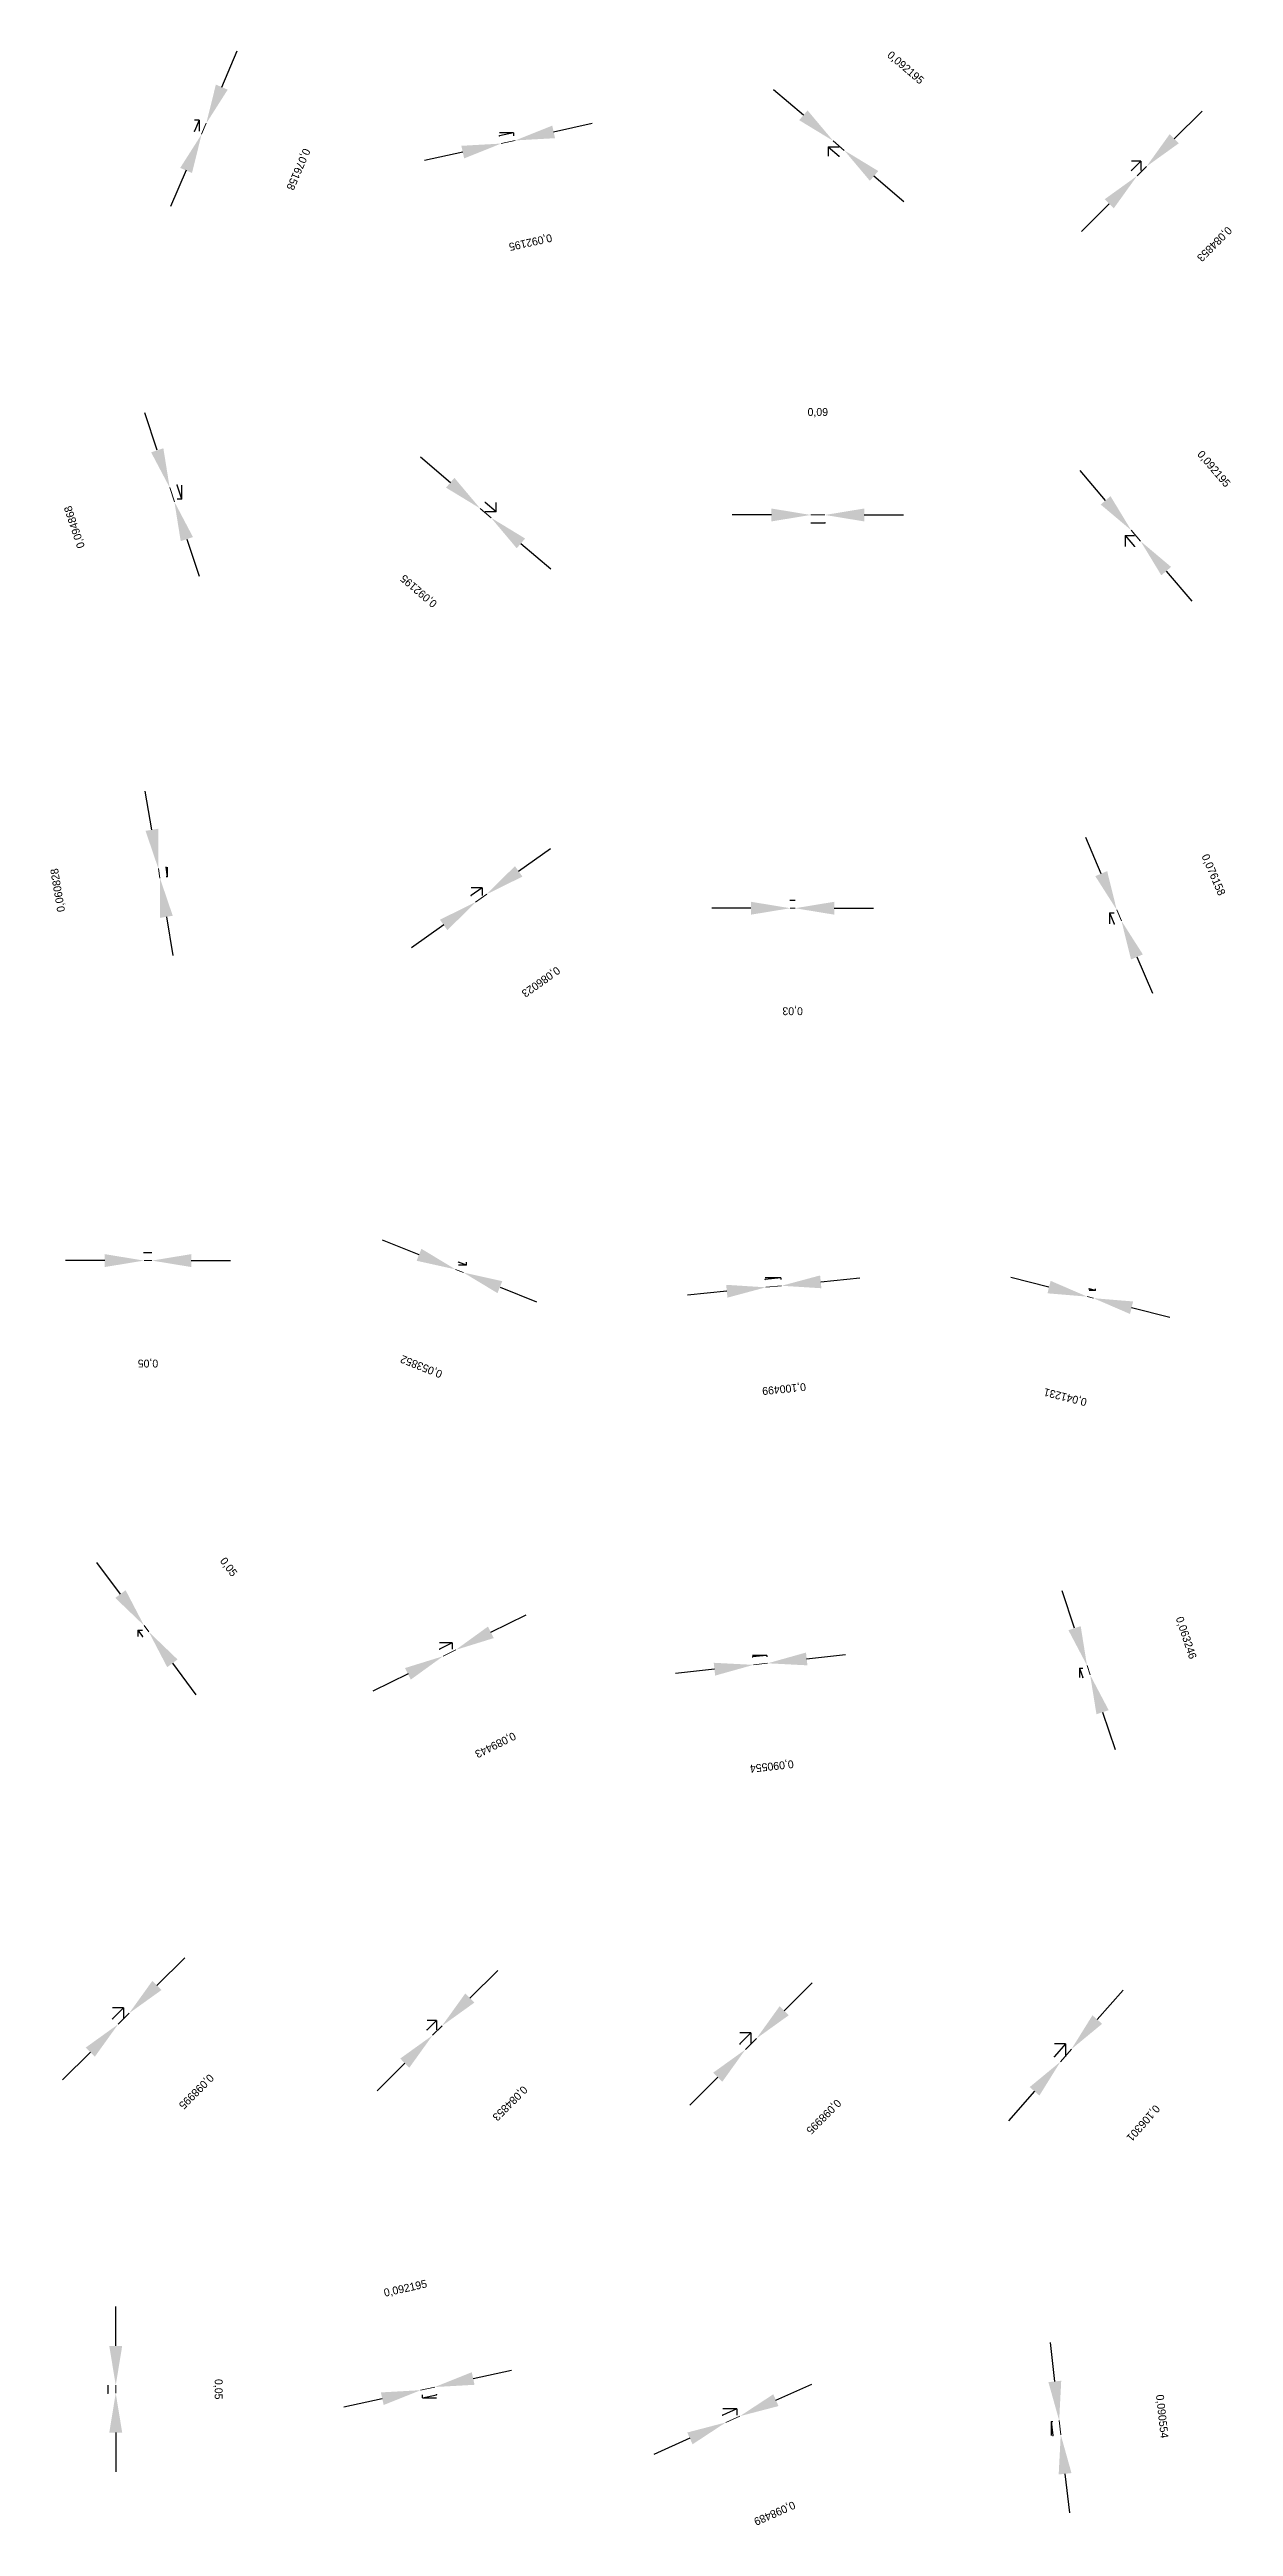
# Model space of a CAD drawing. Header units: metres. Extents: x 6010712 to 6010732, y 6568801 to 6568957.
# Drawn here: x 6010715.18 to 6010722.71, y 6568906.72 to 6568922.47 of the extents above; entities that cross this region are included whole.
import ezdxf

# ---------------------------------------------------------------- set-up
doc = ezdxf.new("R2010")
doc.units = ezdxf.units.M
doc.dimstyles.get("Standard").update_dxf_attribs({"dimtxt": 2.5, "dimasz": 2.5, "dimexe": 1.25, "dimexo": 0.625, "dimtad": 1, "dimdec": 0, "dimcen": 2.5, "dimadec": 0, "dimazin": 0, "dimtfac": 1, "dimtmove": 0, "dimatfit": 3, "dimarcsym": 0})

# ---------------------------------------------------------------- blocks, each defined once
blk = doc.blocks.new('_CLOSEDFILLED')
at = {"color": 0, "linetype": 'BYBLOCK'}
blk.add_solid([(-1, 0.164), (0, 0), (-1, -0.164)], dxfattribs=at)
blk = doc.blocks.new('*D137')
for p, q in [((6010721.572, 6568907.644), (6010721.544, 6568907.892)), ((6010721.637, 6568907.057), (6010721.665, 6568906.809))]:
    blk.add_line(p, q)
at = {"lineweight": 13}
blk.add_line((6010721.6, 6568907.396), (6010721.61, 6568907.306), dxfattribs=at)
at = {"layer": 'DEFPOINTS'}
for p in [(6010721.55, 6568907.39), (6010721.6, 6568907.396), (6010721.56, 6568907.3)]:
    blk.add_point(p, dxfattribs=at)
at = {"xscale": 0.25, "yscale": 0.25}
for p, rotation in [((6010721.6, 6568907.396), -83.65980838423852), ((6010721.61, 6568907.306), 96.34019161576148)]:
    blk.add_blockref('_CLOSEDFILLED', p, dxfattribs=dict(at, rotation=rotation))
at = {"color": 1, "insert": (6010722.251, 6568907.422), "char_height": 0.05, "attachment_point": 5, "rotation": 276.3402}
blk.add_mtext('0,090554', dxfattribs=at)
blk = doc.blocks.new('_DOTSMALL')
at = {"color": 0, "linetype": 'BYBLOCK', "const_width": 0.125}
blk.add_lwpolyline([(-0.0625, 0, 1), (0.0625, 0, 1)], format="xyb", close=True, dxfattribs=at)
blk = doc.blocks.new('_OPEN')
at = {"color": 0, "linetype": 'BYBLOCK'}
blk.add_line((0, 0), (-1, 0), dxfattribs=at)
blk.add_lwpolyline([(-1, 0.1644), (0, 0), (-1, -0.1644)], dxfattribs=at)
blk = doc.blocks.new('*D138')
for p, q in [((6010719.799, 6568907.526), (6010720.027, 6568907.627)), ((6010719.252, 6568907.283), (6010719.023, 6568907.181))]:
    blk.add_line(p, q)
at = {"lineweight": 13}
blk.add_line((6010719.57, 6568907.424), (6010719.48, 6568907.384), dxfattribs=at)
at = {"layer": 'DEFPOINTS'}
for p in [(6010719.46, 6568907.43), (6010719.55, 6568907.47), (6010719.57, 6568907.424)]:
    blk.add_point(p, dxfattribs=at)
at = {"xscale": 0.25, "yscale": 0.25}
for p, rotation in [((6010719.57, 6568907.424), -156.03751097041064), ((6010719.48, 6568907.384), 23.962489029589364)]:
    blk.add_blockref('_CLOSEDFILLED', p, dxfattribs=dict(at, rotation=rotation))
at = {"color": 1, "insert": (6010719.789, 6568906.81), "char_height": 0.05, "attachment_point": 5, "rotation": 203.9625}
blk.add_mtext('0,098489', dxfattribs=at)
blk = doc.blocks.new('*D139')
for p, q in [((6010717.873, 6568907.663), (6010718.117, 6568907.717)), ((6010717.295, 6568907.535), (6010717.051, 6568907.48))]:
    blk.add_line(p, q)
at = {"lineweight": 13}
blk.add_line((6010717.539, 6568907.589), (6010717.629, 6568907.609), dxfattribs=at)
at = {"layer": 'DEFPOINTS'}
for p in [(6010717.539, 6568907.589), (6010717.55, 6568907.54), (6010717.64, 6568907.56)]:
    blk.add_point(p, dxfattribs=at)
at = {"xscale": 0.25, "yscale": 0.25}
for p, rotation in [((6010717.629, 6568907.609), 192.52880745804163), ((6010717.539, 6568907.589), 12.528807458041616)]:
    blk.add_blockref('_CLOSEDFILLED', p, dxfattribs=dict(at, rotation=rotation))
at = {"color": 1, "insert": (6010717.443, 6568908.233), "char_height": 0.05, "attachment_point": 5, "rotation": 12.5288}
blk.add_mtext('0,092195', dxfattribs=at)
blk = doc.blocks.new('*D140')
for p, q in [((6010715.6, 6568907.87), (6010715.6, 6568908.12)), ((6010715.6, 6568907.32), (6010715.6, 6568907.07))]:
    blk.add_line(p, q)
at = {"lineweight": 13}
blk.add_line((6010715.6, 6568907.62), (6010715.6, 6568907.57), dxfattribs=at)
at = {"layer": 'DEFPOINTS'}
for p in [(6010715.55, 6568907.62), (6010715.55, 6568907.57), (6010715.6, 6568907.62)]:
    blk.add_point(p, dxfattribs=at)
at = {"xscale": 0.25, "yscale": 0.25}
for p, rotation in [((6010715.6, 6568907.62), -90), ((6010715.6, 6568907.57), 90)]:
    blk.add_blockref('_CLOSEDFILLED', p, dxfattribs=dict(at, rotation=rotation))
at = {"color": 1, "insert": (6010716.25, 6568907.595), "char_height": 0.05, "attachment_point": 5, "rotation": 270}
blk.add_mtext('0,05', dxfattribs=at)
blk = doc.blocks.new('*D141')
for p, q in [((6010721.842, 6568909.945), (6010722.007, 6568910.133)), ((6010721.443, 6568909.489), (6010721.278, 6568909.301))]:
    blk.add_line(p, q)
at = {"lineweight": 13}
blk.add_line((6010721.678, 6568909.757), (6010721.608, 6568909.677), dxfattribs=at)
at = {"layer": 'DEFPOINTS'}
for p in [(6010721.57, 6568909.71), (6010721.64, 6568909.79), (6010721.678, 6568909.757)]:
    blk.add_point(p, dxfattribs=at)
at = {"xscale": 0.25, "yscale": 0.25}
for p, rotation in [((6010721.678, 6568909.757), -131.1859248823777), ((6010721.608, 6568909.677), 48.81407511762231)]:
    blk.add_blockref('_CLOSEDFILLED', p, dxfattribs=dict(at, rotation=rotation))
at = {"color": 1, "insert": (6010722.132, 6568909.289), "char_height": 0.05, "attachment_point": 5, "rotation": 228.8141}
blk.add_mtext('0,106301', dxfattribs=at)
blk = doc.blocks.new('*D142')
for p, q in [((6010719.852, 6568910.001), (6010720.029, 6568910.178)), ((6010719.429, 6568909.578), (6010719.252, 6568909.401))]:
    blk.add_line(p, q)
at = {"lineweight": 13}
blk.add_line((6010719.675, 6568909.825), (6010719.605, 6568909.755), dxfattribs=at)
at = {"layer": 'DEFPOINTS'}
for p in [(6010719.64, 6568909.86), (6010719.57, 6568909.79), (6010719.675, 6568909.825)]:
    blk.add_point(p, dxfattribs=at)
at = {"xscale": 0.25, "yscale": 0.25}
for p, rotation in [((6010719.675, 6568909.825), -134.99999961885106), ((6010719.605, 6568909.755), 45.000000381148936)]:
    blk.add_blockref('_CLOSEDFILLED', p, dxfattribs=dict(at, rotation=rotation))
at = {"color": 1, "insert": (6010720.1, 6568909.33), "char_height": 0.05, "attachment_point": 5, "rotation": 225}
blk.add_mtext('0,098995', dxfattribs=at)
blk = doc.blocks.new('*D143')
for p, q in [((6010717.852, 6568910.081), (6010718.029, 6568910.258)), ((6010717.439, 6568909.668), (6010717.262, 6568909.491))]:
    blk.add_line(p, q)
at = {"lineweight": 13}
blk.add_line((6010717.675, 6568909.905), (6010717.615, 6568909.845), dxfattribs=at)
at = {"layer": 'DEFPOINTS'}
for p in [(6010717.58, 6568909.88), (6010717.64, 6568909.94), (6010717.675, 6568909.905)]:
    blk.add_point(p, dxfattribs=at)
at = {"xscale": 0.25, "yscale": 0.25}
for p, rotation in [((6010717.675, 6568909.905), -134.99999955532624), ((6010717.615, 6568909.845), 45.00000044467376)]:
    blk.add_blockref('_CLOSEDFILLED', p, dxfattribs=dict(at, rotation=rotation))
at = {"color": 1, "insert": (6010718.105, 6568909.415), "char_height": 0.05, "attachment_point": 5, "rotation": 225}
blk.add_mtext('0,084853', dxfattribs=at)
blk = doc.blocks.new('*D144')
for p, q in [((6010715.862, 6568910.161), (6010716.039, 6568910.338)), ((6010715.439, 6568909.738), (6010715.262, 6568909.561))]:
    blk.add_line(p, q)
at = {"lineweight": 13}
blk.add_line((6010715.685, 6568909.985), (6010715.615, 6568909.915), dxfattribs=at)
at = {"layer": 'DEFPOINTS'}
for p in [(6010715.65, 6568910.02), (6010715.58, 6568909.95), (6010715.685, 6568909.985)]:
    blk.add_point(p, dxfattribs=at)
at = {"xscale": 0.25, "yscale": 0.25}
for p, rotation in [((6010715.685, 6568909.985), -135.00000038114894), ((6010715.615, 6568909.915), 44.999999618851064)]:
    blk.add_blockref('_CLOSEDFILLED', p, dxfattribs=dict(at, rotation=rotation))
at = {"color": 1, "insert": (6010716.11, 6568909.49), "char_height": 0.05, "attachment_point": 5, "rotation": 225}
blk.add_mtext('0,098995', dxfattribs=at)
blk = doc.blocks.new('*D145')
for p, q in [((6010721.698, 6568912.433), (6010721.619, 6568912.67)), ((6010721.876, 6568911.899), (6010721.956, 6568911.661))]:
    blk.add_line(p, q)
at = {"lineweight": 13}
blk.add_line((6010721.777, 6568912.196), (6010721.797, 6568912.136), dxfattribs=at)
at = {"layer": 'DEFPOINTS'}
for p in [(6010721.73, 6568912.18), (6010721.75, 6568912.12), (6010721.777, 6568912.196)]:
    blk.add_point(p, dxfattribs=at)
at = {"xscale": 0.25, "yscale": 0.25}
for p, rotation in [((6010721.777, 6568912.196), -71.56505144388225), ((6010721.797, 6568912.136), 108.43494855611775)]:
    blk.add_blockref('_CLOSEDFILLED', p, dxfattribs=dict(at, rotation=rotation))
at = {"color": 1, "insert": (6010722.404, 6568912.371), "char_height": 0.05, "attachment_point": 5, "rotation": 288.4349}
blk.add_mtext('0,063246', dxfattribs=at)
blk = doc.blocks.new('*D146')
at = {"lineweight": 13}
blk.add_line((6010719.746, 6568912.21), (6010719.656, 6568912.2), dxfattribs=at)
for p, q in [((6010719.994, 6568912.238), (6010720.242, 6568912.266)), ((6010719.407, 6568912.173), (6010719.159, 6568912.145))]:
    blk.add_line(p, q)
at = {"layer": 'DEFPOINTS'}
for p in [(6010719.65, 6568912.25), (6010719.74, 6568912.26), (6010719.746, 6568912.21)]:
    blk.add_point(p, dxfattribs=at)
at = {"xscale": 0.25, "yscale": 0.25}
for p, rotation in [((6010719.656, 6568912.2), 6.3401916157614835), ((6010719.746, 6568912.21), -173.65980838423852)]:
    blk.add_blockref('_CLOSEDFILLED', p, dxfattribs=dict(at, rotation=rotation))
at = {"color": 1, "insert": (6010719.772, 6568911.559), "char_height": 0.05, "attachment_point": 5, "rotation": 186.3402}
blk.add_mtext('0,090554', dxfattribs=at)
blk = doc.blocks.new('*D147')
for p, q in [((6010717.986, 6568912.407), (6010718.21, 6568912.519)), ((6010717.459, 6568912.143), (6010717.235, 6568912.032))]:
    blk.add_line(p, q)
at = {"lineweight": 13}
blk.add_line((6010717.762, 6568912.295), (6010717.682, 6568912.255), dxfattribs=at)
at = {"layer": 'DEFPOINTS'}
for p in [(6010717.66, 6568912.3), (6010717.74, 6568912.34), (6010717.762, 6568912.295)]:
    blk.add_point(p, dxfattribs=at)
at = {"xscale": 0.25, "yscale": 0.25}
for p, rotation in [((6010717.762, 6568912.295), -153.434948822922), ((6010717.682, 6568912.255), 26.565051177078004)]:
    blk.add_blockref('_CLOSEDFILLED', p, dxfattribs=dict(at, rotation=rotation))
at = {"color": 1, "insert": (6010718.013, 6568911.694), "char_height": 0.05, "attachment_point": 5, "rotation": 206.5651}
blk.add_mtext('0,089443', dxfattribs=at)
blk = doc.blocks.new('*D148')
for p, q in [((6010715.63, 6568912.65), (6010715.48, 6568912.85)), ((6010715.96, 6568912.21), (6010716.11, 6568912.01))]:
    blk.add_line(p, q)
at = {"lineweight": 13}
blk.add_line((6010715.78, 6568912.45), (6010715.81, 6568912.41), dxfattribs=at)
at = {"layer": 'DEFPOINTS'}
for p in [(6010715.74, 6568912.42), (6010715.77, 6568912.38), (6010715.78, 6568912.45)]:
    blk.add_point(p, dxfattribs=at)
at = {"xscale": 0.25, "yscale": 0.25}
for p, rotation in [((6010715.78, 6568912.45), -53.13010299448622), ((6010715.81, 6568912.41), 126.86989700551378)]:
    blk.add_blockref('_CLOSEDFILLED', p, dxfattribs=dict(at, rotation=rotation))
at = {"color": 1, "insert": (6010716.315, 6568912.82), "char_height": 0.05, "attachment_point": 5, "rotation": 306.8699}
blk.add_mtext('0,05', dxfattribs=at)
blk = doc.blocks.new('*D149')
for p, q in [((6010721.535, 6568914.602), (6010721.293, 6568914.663)), ((6010722.06, 6568914.471), (6010722.303, 6568914.41))]:
    blk.add_line(p, q)
at = {"lineweight": 13}
blk.add_line((6010721.818, 6568914.531), (6010721.778, 6568914.541), dxfattribs=at)
at = {"layer": 'DEFPOINTS'}
for p in [(6010721.79, 6568914.59), (6010721.83, 6568914.58), (6010721.818, 6568914.531)]:
    blk.add_point(p, dxfattribs=at)
at = {"xscale": 0.25, "yscale": 0.25}
for p, rotation in [((6010721.778, 6568914.541), 345.9637568459609), ((6010721.818, 6568914.531), 165.96375684596092)]:
    blk.add_blockref('_CLOSEDFILLED', p, dxfattribs=dict(at, rotation=rotation))
at = {"color": 1, "insert": (6010721.64, 6568913.906), "char_height": 0.05, "attachment_point": 5, "rotation": 165.9638}
blk.add_mtext('0,041231', dxfattribs=at)
blk = doc.blocks.new('*D150')
for p, q in [((6010719.486, 6568914.575), (6010719.237, 6568914.55)), ((6010720.084, 6568914.635), (6010720.332, 6568914.66))]:
    blk.add_line(p, q)
at = {"lineweight": 13}
blk.add_line((6010719.835, 6568914.61), (6010719.735, 6568914.6), dxfattribs=at)
at = {"layer": 'DEFPOINTS'}
for p in [(6010719.73, 6568914.65), (6010719.83, 6568914.66), (6010719.835, 6568914.61)]:
    blk.add_point(p, dxfattribs=at)
at = {"xscale": 0.25, "yscale": 0.25}
for p, rotation in [((6010719.735, 6568914.6), 5.710593031834577), ((6010719.835, 6568914.61), -174.28940696816542)]:
    blk.add_blockref('_CLOSEDFILLED', p, dxfattribs=dict(at, rotation=rotation))
at = {"color": 1, "insert": (6010719.85, 6568913.958), "char_height": 0.05, "attachment_point": 5, "rotation": 185.7106}
blk.add_mtext('0,100499', dxfattribs=at)
blk = doc.blocks.new('*D151')
for p, q in [((6010717.529, 6568914.806), (6010717.297, 6568914.899)), ((6010718.044, 6568914.601), (6010718.276, 6568914.508))]:
    blk.add_line(p, q)
at = {"lineweight": 13}
blk.add_line((6010717.811, 6568914.694), (6010717.761, 6568914.714), dxfattribs=at)
at = {"layer": 'DEFPOINTS'}
for p in [(6010717.78, 6568914.76), (6010717.83, 6568914.74), (6010717.811, 6568914.694)]:
    blk.add_point(p, dxfattribs=at)
at = {"xscale": 0.25, "yscale": 0.25}
for p, rotation in [((6010717.761, 6568914.714), 338.1985908816541), ((6010717.811, 6568914.694), 158.1985908816541)]:
    blk.add_blockref('_CLOSEDFILLED', p, dxfattribs=dict(at, rotation=rotation))
at = {"color": 1, "insert": (6010717.545, 6568914.1), "char_height": 0.05, "attachment_point": 5, "rotation": 158.1986}
blk.add_mtext('0,053852', dxfattribs=at)
blk = doc.blocks.new('*D152')
for p, q in [((6010715.53, 6568914.77), (6010715.28, 6568914.77)), ((6010716.08, 6568914.77), (6010716.33, 6568914.77))]:
    blk.add_line(p, q)
at = {"lineweight": 13}
blk.add_line((6010715.83, 6568914.77), (6010715.78, 6568914.77), dxfattribs=at)
at = {"layer": 'DEFPOINTS'}
for p in [(6010715.78, 6568914.82), (6010715.83, 6568914.82), (6010715.83, 6568914.77)]:
    blk.add_point(p, dxfattribs=at)
at = {"xscale": 0.25, "yscale": 0.25}
for p, rotation in [((6010715.78, 6568914.77), 360), ((6010715.83, 6568914.77), 180)]:
    blk.add_blockref('_CLOSEDFILLED', p, dxfattribs=dict(at, rotation=rotation))
at = {"color": 1, "insert": (6010715.805, 6568914.12), "char_height": 0.05, "attachment_point": 5, "rotation": 180}
blk.add_mtext('0,05', dxfattribs=at)
blk = doc.blocks.new('*D153')
for p, q in [((6010721.867, 6568917.229), (6010721.769, 6568917.459)), ((6010722.094, 6568916.7), (6010722.193, 6568916.47))]:
    blk.add_line(p, q)
at = {"lineweight": 13}
blk.add_line((6010721.966, 6568917), (6010721.996, 6568916.93), dxfattribs=at)
at = {"layer": 'DEFPOINTS'}
for p in [(6010721.92, 6568916.98), (6010721.966, 6568917), (6010721.95, 6568916.91)]:
    blk.add_point(p, dxfattribs=at)
at = {"xscale": 0.25, "yscale": 0.25}
for p, rotation in [((6010721.966, 6568917), -66.80140939435034), ((6010721.996, 6568916.93), 113.19859060564966)]:
    blk.add_blockref('_CLOSEDFILLED', p, dxfattribs=dict(at, rotation=rotation))
at = {"color": 1, "insert": (6010722.578, 6568917.221), "char_height": 0.05, "attachment_point": 5, "rotation": 293.1986}
blk.add_mtext('0,076158', dxfattribs=at)
blk = doc.blocks.new('*D154')
for p, q in [((6010719.64, 6568917.01), (6010719.39, 6568917.01)), ((6010720.17, 6568917.01), (6010720.42, 6568917.01))]:
    blk.add_line(p, q)
at = {"lineweight": 13}
blk.add_line((6010719.92, 6568917.01), (6010719.89, 6568917.01), dxfattribs=at)
at = {"layer": 'DEFPOINTS'}
for p in [(6010719.89, 6568917.06), (6010719.92, 6568917.06), (6010719.92, 6568917.01)]:
    blk.add_point(p, dxfattribs=at)
at = {"xscale": 0.25, "yscale": 0.25}
for p, rotation in [((6010719.89, 6568917.01), 360), ((6010719.92, 6568917.01), 180)]:
    blk.add_blockref('_CLOSEDFILLED', p, dxfattribs=dict(at, rotation=rotation))
at = {"color": 1, "insert": (6010719.905, 6568916.36), "char_height": 0.05, "attachment_point": 5, "rotation": 180}
blk.add_mtext('0,03', dxfattribs=at)
blk = doc.blocks.new('*D155')
for p, q in [((6010718.162, 6568917.245), (6010718.366, 6568917.39)), ((6010717.686, 6568916.904), (6010717.482, 6568916.759))]:
    blk.add_line(p, q)
at = {"lineweight": 13}
blk.add_line((6010717.959, 6568917.099), (6010717.889, 6568917.049), dxfattribs=at)
at = {"layer": 'DEFPOINTS'}
for p in [(6010717.86, 6568917.09), (6010717.93, 6568917.14), (6010717.959, 6568917.099)]:
    blk.add_point(p, dxfattribs=at)
at = {"xscale": 0.25, "yscale": 0.25}
for p, rotation in [((6010717.959, 6568917.099), -144.4623220638071), ((6010717.889, 6568917.049), 35.53767793619289)]:
    blk.add_blockref('_CLOSEDFILLED', p, dxfattribs=dict(at, rotation=rotation))
at = {"color": 1, "insert": (6010718.302, 6568916.545), "char_height": 0.05, "attachment_point": 5, "rotation": 215.5377}
blk.add_mtext('0,086023', dxfattribs=at)
blk = doc.blocks.new('*D156')
for p, q in [((6010715.83, 6568917.508), (6010715.788, 6568917.755)), ((6010715.922, 6568916.955), (6010715.963, 6568916.709))]:
    blk.add_line(p, q)
at = {"lineweight": 13}
blk.add_line((6010715.881, 6568917.202), (6010715.871, 6568917.262), dxfattribs=at)
at = {"layer": 'DEFPOINTS'}
for p in [(6010715.92, 6568917.27), (6010715.881, 6568917.202), (6010715.93, 6568917.21)]:
    blk.add_point(p, dxfattribs=at)
at = {"xscale": 0.25, "yscale": 0.25}
for p, rotation in [((6010715.871, 6568917.262), 279.4623220638071), ((6010715.881, 6568917.202), 99.4623220638071)]:
    blk.add_blockref('_CLOSEDFILLED', p, dxfattribs=dict(at, rotation=rotation))
at = {"color": 1, "insert": (6010715.235, 6568917.125), "char_height": 0.05, "attachment_point": 5, "rotation": 99.4623}
blk.add_mtext('0,060828', dxfattribs=at)
blk = doc.blocks.new('*D157')
for p, q in [((6010721.895, 6568919.602), (6010721.733, 6568919.792)), ((6010722.281, 6568919.153), (6010722.443, 6568918.963))]:
    blk.add_line(p, q)
at = {"lineweight": 13}
blk.add_line((6010722.058, 6568919.413), (6010722.118, 6568919.343), dxfattribs=at)
at = {"layer": 'DEFPOINTS'}
for p in [(6010722.02, 6568919.38), (6010722.058, 6568919.413), (6010722.08, 6568919.31)]:
    blk.add_point(p, dxfattribs=at)
at = {"xscale": 0.25, "yscale": 0.25}
for p, rotation in [((6010722.058, 6568919.413), -49.39870522944059), ((6010722.118, 6568919.343), 130.6012947705594)]:
    blk.add_blockref('_CLOSEDFILLED', p, dxfattribs=dict(at, rotation=rotation))
at = {"color": 1, "insert": (6010722.581, 6568919.801), "char_height": 0.05, "attachment_point": 5, "rotation": 310.6013}
blk.add_mtext('0,092195', dxfattribs=at)
blk = doc.blocks.new('*D158')
for p, q in [((6010719.77, 6568919.51), (6010719.52, 6568919.51)), ((6010720.36, 6568919.51), (6010720.61, 6568919.51))]:
    blk.add_line(p, q)
at = {"lineweight": 13}
blk.add_line((6010720.02, 6568919.51), (6010720.11, 6568919.51), dxfattribs=at)
at = {"layer": 'DEFPOINTS'}
for p in [(6010720.02, 6568919.51), (6010720.02, 6568919.46), (6010720.11, 6568919.46)]:
    blk.add_point(p, dxfattribs=at)
at = {"xscale": 0.25, "yscale": 0.25}
blk.add_blockref('_CLOSEDFILLED', (6010720.02, 6568919.51), dxfattribs=at)
at = {"xscale": 0.25, "yscale": 0.25, "rotation": 180}
blk.add_blockref('_CLOSEDFILLED', (6010720.11, 6568919.51), dxfattribs=at)
at = {"color": 1, "insert": (6010720.065, 6568920.16), "char_height": 0.05, "attachment_point": 5}
blk.add_mtext('0,09', dxfattribs=at)
blk = doc.blocks.new('*D159')
for p, q in [((6010717.728, 6568919.715), (6010717.538, 6568919.877)), ((6010718.177, 6568919.329), (6010718.367, 6568919.167))]:
    blk.add_line(p, q)
at = {"lineweight": 13}
blk.add_line((6010717.987, 6568919.492), (6010717.917, 6568919.552), dxfattribs=at)
at = {"layer": 'DEFPOINTS'}
for p in [(6010717.95, 6568919.59), (6010717.987, 6568919.492), (6010718.02, 6568919.53)]:
    blk.add_point(p, dxfattribs=at)
at = {"xscale": 0.25, "yscale": 0.25}
for p, rotation in [((6010717.917, 6568919.552), 319.3987052922181), ((6010717.987, 6568919.492), 139.39870529221807)]:
    blk.add_blockref('_CLOSEDFILLED', p, dxfattribs=dict(at, rotation=rotation))
at = {"color": 1, "insert": (6010717.529, 6568919.029), "char_height": 0.05, "attachment_point": 5, "rotation": 139.3987}
blk.add_mtext('0,092195', dxfattribs=at)
blk = doc.blocks.new('*D160')
for p, q in [((6010715.864, 6568919.921), (6010715.784, 6568920.159)), ((6010716.052, 6568919.357), (6010716.131, 6568919.12))]:
    blk.add_line(p, q)
at = {"lineweight": 13}
blk.add_line((6010715.973, 6568919.594), (6010715.943, 6568919.684), dxfattribs=at)
at = {"layer": 'DEFPOINTS'}
for p in [(6010715.99, 6568919.7), (6010716.02, 6568919.61), (6010715.973, 6568919.594)]:
    blk.add_point(p, dxfattribs=at)
at = {"xscale": 0.25, "yscale": 0.25}
for p, rotation in [((6010715.943, 6568919.684), 288.434948467183), ((6010715.973, 6568919.594), 108.43494846718299)]:
    blk.add_blockref('_CLOSEDFILLED', p, dxfattribs=dict(at, rotation=rotation))
at = {"color": 1, "insert": (6010715.341, 6568919.434), "char_height": 0.05, "attachment_point": 5, "rotation": 108.4349}
blk.add_mtext('0,094868', dxfattribs=at)
blk = doc.blocks.new('*D161')
for p, q in [((6010722.332, 6568921.901), (6010722.509, 6568922.078)), ((6010721.919, 6568921.488), (6010721.742, 6568921.311))]:
    blk.add_line(p, q)
at = {"lineweight": 13}
blk.add_line((6010722.155, 6568921.725), (6010722.095, 6568921.665), dxfattribs=at)
at = {"layer": 'DEFPOINTS'}
for p in [(6010722.06, 6568921.7), (6010722.12, 6568921.76), (6010722.155, 6568921.725)]:
    blk.add_point(p, dxfattribs=at)
at = {"xscale": 0.25, "yscale": 0.25}
for p, rotation in [((6010722.155, 6568921.725), -135.0000004446738), ((6010722.095, 6568921.665), 44.99999955532621)]:
    blk.add_blockref('_CLOSEDFILLED', p, dxfattribs=dict(at, rotation=rotation))
at = {"color": 1, "insert": (6010722.585, 6568921.235), "char_height": 0.05, "attachment_point": 5, "rotation": 225}
blk.add_mtext('0,084853', dxfattribs=at)
blk = doc.blocks.new('*D162')
for p, q in [((6010719.973, 6568922.051), (6010719.783, 6568922.213)), ((6010720.422, 6568921.665), (6010720.612, 6568921.503))]:
    blk.add_line(p, q)
at = {"lineweight": 13}
blk.add_line((6010720.163, 6568921.888), (6010720.233, 6568921.828), dxfattribs=at)
at = {"layer": 'DEFPOINTS'}
for p in [(6010720.13, 6568921.85), (6010720.163, 6568921.888), (6010720.2, 6568921.79)]:
    blk.add_point(p, dxfattribs=at)
at = {"xscale": 0.25, "yscale": 0.25}
for p, rotation in [((6010720.163, 6568921.888), -40.601294331117096), ((6010720.233, 6568921.828), 139.3987056688829)]:
    blk.add_blockref('_CLOSEDFILLED', p, dxfattribs=dict(at, rotation=rotation))
at = {"color": 1, "insert": (6010720.621, 6568922.351), "char_height": 0.05, "attachment_point": 5, "rotation": 319.3987}
blk.add_mtext('0,092195', dxfattribs=at)
blk = doc.blocks.new('*D163')
for p, q in [((6010718.385, 6568921.945), (6010718.629, 6568922)), ((6010717.807, 6568921.817), (6010717.563, 6568921.763))]:
    blk.add_line(p, q)
at = {"lineweight": 13}
blk.add_line((6010718.141, 6568921.891), (6010718.051, 6568921.871), dxfattribs=at)
at = {"layer": 'DEFPOINTS'}
for p in [(6010718.04, 6568921.92), (6010718.13, 6568921.94), (6010718.141, 6568921.891)]:
    blk.add_point(p, dxfattribs=at)
at = {"xscale": 0.25, "yscale": 0.25}
for p, rotation in [((6010718.141, 6568921.891), -167.47119197696114), ((6010718.051, 6568921.871), 12.528808023038863)]:
    blk.add_blockref('_CLOSEDFILLED', p, dxfattribs=dict(at, rotation=rotation))
at = {"color": 1, "insert": (6010718.237, 6568921.247), "char_height": 0.05, "attachment_point": 5, "rotation": 192.5288}
blk.add_mtext('0,092195', dxfattribs=at)
blk = doc.blocks.new('*D164')
for p, q in [((6010716.274, 6568922.23), (6010716.373, 6568922.46)), ((6010716.047, 6568921.701), (6010715.949, 6568921.471))]:
    blk.add_line(p, q)
at = {"lineweight": 13}
blk.add_line((6010716.176, 6568922), (6010716.146, 6568921.93), dxfattribs=at)
at = {"layer": 'DEFPOINTS'}
for p in [(6010716.13, 6568922.02), (6010716.176, 6568922), (6010716.1, 6568921.95)]:
    blk.add_point(p, dxfattribs=at)
at = {"xscale": 0.25, "yscale": 0.25}
for p, rotation in [((6010716.176, 6568922), -113.19859088165407), ((6010716.146, 6568921.93), 66.80140911834593)]:
    blk.add_blockref('_CLOSEDFILLED', p, dxfattribs=dict(at, rotation=rotation))
at = {"color": 1, "insert": (6010716.758, 6568921.709), "char_height": 0.05, "attachment_point": 5, "rotation": 246.8014}
blk.add_mtext('0,076158', dxfattribs=at)

msp = doc.modelspace()

# ---------------------------------------------------------------- hatches: boundary and pattern name
h = msp.add_hatch(color=1)
edge = h.paths.add_edge_path()
edge.add_ellipse((6010716.1, 6568921.95), major_axis=(0, 0.005), ratio=1, start_angle=0, end_angle=360, ccw=False)
h = msp.add_hatch(color=1)
edge = h.paths.add_edge_path()
edge.add_ellipse((6010718.04, 6568921.92), major_axis=(0, 0.005), ratio=1, start_angle=0, end_angle=360, ccw=False)
h = msp.add_hatch(color=1)
edge = h.paths.add_edge_path()
edge.add_ellipse((6010720.2, 6568921.79), major_axis=(0, 0.005), ratio=1, start_angle=0, end_angle=360, ccw=False)
h = msp.add_hatch(color=1)
edge = h.paths.add_edge_path()
edge.add_ellipse((6010722.06, 6568921.7), major_axis=(0, 0.005), ratio=1, start_angle=0, end_angle=360, ccw=False)
h = msp.add_hatch(color=1)
edge = h.paths.add_edge_path()
edge.add_ellipse((6010715.99, 6568919.7), major_axis=(0, 0.005), ratio=1, start_angle=0, end_angle=360, ccw=False)
h = msp.add_hatch(color=1)
edge = h.paths.add_edge_path()
edge.add_ellipse((6010717.95, 6568919.59), major_axis=(0, 0.005), ratio=1, start_angle=0, end_angle=360, ccw=False)
h = msp.add_hatch(color=1)
edge = h.paths.add_edge_path()
edge.add_ellipse((6010720.11, 6568919.46), major_axis=(0, 0.005), ratio=1, start_angle=0, end_angle=360, ccw=False)
h = msp.add_hatch(color=1)
edge = h.paths.add_edge_path()
edge.add_ellipse((6010722.08, 6568919.31), major_axis=(0, 0.005), ratio=1, start_angle=0, end_angle=360, ccw=False)
h = msp.add_hatch(color=1)
edge = h.paths.add_edge_path()
edge.add_ellipse((6010715.92, 6568917.27), major_axis=(0, 0.005), ratio=1, start_angle=0, end_angle=360, ccw=False)
h = msp.add_hatch(color=1)
edge = h.paths.add_edge_path()
edge.add_ellipse((6010717.86, 6568917.09), major_axis=(0, 0.005), ratio=1, start_angle=0, end_angle=360, ccw=False)
h = msp.add_hatch(color=1)
edge = h.paths.add_edge_path()
edge.add_ellipse((6010719.89, 6568917.06), major_axis=(0, 0.005), ratio=1, start_angle=0, end_angle=360, ccw=False)
h = msp.add_hatch(color=1)
edge = h.paths.add_edge_path()
edge.add_ellipse((6010721.95, 6568916.91), major_axis=(0, 0.005), ratio=1, start_angle=0, end_angle=360, ccw=False)
h = msp.add_hatch(color=1)
edge = h.paths.add_edge_path()
edge.add_ellipse((6010715.78, 6568914.82), major_axis=(0, 0.005), ratio=1, start_angle=0, end_angle=360, ccw=False)
h = msp.add_hatch(color=1)
edge = h.paths.add_edge_path()
edge.add_ellipse((6010717.78, 6568914.76), major_axis=(0, 0.005), ratio=1, start_angle=0, end_angle=360, ccw=False)
h = msp.add_hatch(color=1)
edge = h.paths.add_edge_path()
edge.add_ellipse((6010719.73, 6568914.65), major_axis=(0, 0.005), ratio=1, start_angle=0, end_angle=360, ccw=False)
h = msp.add_hatch(color=1)
edge = h.paths.add_edge_path()
edge.add_ellipse((6010721.79, 6568914.59), major_axis=(0, 0.005), ratio=1, start_angle=0, end_angle=360, ccw=False)
h = msp.add_hatch(color=1)
edge = h.paths.add_edge_path()
edge.add_ellipse((6010715.77, 6568912.38), major_axis=(0, 0.005), ratio=1, start_angle=0, end_angle=360, ccw=False)
h = msp.add_hatch(color=1)
edge = h.paths.add_edge_path()
edge.add_ellipse((6010717.66, 6568912.3), major_axis=(0, 0.005), ratio=1, start_angle=0, end_angle=360, ccw=False)
h = msp.add_hatch(color=1)
edge = h.paths.add_edge_path()
edge.add_ellipse((6010719.65, 6568912.25), major_axis=(0, 0.005), ratio=1, start_angle=0, end_angle=360, ccw=False)
h = msp.add_hatch(color=1)
edge = h.paths.add_edge_path()
edge.add_ellipse((6010721.75, 6568912.12), major_axis=(0, 0.005), ratio=1, start_angle=0, end_angle=360, ccw=False)
h = msp.add_hatch(color=1)
edge = h.paths.add_edge_path()
edge.add_ellipse((6010715.58, 6568909.95), major_axis=(0, 0.005), ratio=1, start_angle=0, end_angle=360, ccw=False)
h = msp.add_hatch(color=1)
edge = h.paths.add_edge_path()
edge.add_ellipse((6010717.58, 6568909.88), major_axis=(0, 0.005), ratio=1, start_angle=0, end_angle=360, ccw=False)
h = msp.add_hatch(color=1)
edge = h.paths.add_edge_path()
edge.add_ellipse((6010719.57, 6568909.79), major_axis=(0, 0.005), ratio=1, start_angle=0, end_angle=360, ccw=False)
h = msp.add_hatch(color=1)
edge = h.paths.add_edge_path()
edge.add_ellipse((6010721.57, 6568909.71), major_axis=(0, 0.005), ratio=1, start_angle=0, end_angle=360, ccw=False)
h = msp.add_hatch(color=1)
edge = h.paths.add_edge_path()
edge.add_ellipse((6010715.55, 6568907.57), major_axis=(0, 0.005), ratio=1, start_angle=0, end_angle=360, ccw=False)
h = msp.add_hatch(color=1)
edge = h.paths.add_edge_path()
edge.add_ellipse((6010717.64, 6568907.56), major_axis=(0, 0.005), ratio=1, start_angle=0, end_angle=360, ccw=False)
h = msp.add_hatch(color=1)
edge = h.paths.add_edge_path()
edge.add_ellipse((6010719.46, 6568907.43), major_axis=(0, 0.005), ratio=1, start_angle=0, end_angle=360, ccw=False)
h = msp.add_hatch(color=1)
edge = h.paths.add_edge_path()
edge.add_ellipse((6010721.56, 6568907.3), major_axis=(0, 0.005), ratio=1, start_angle=0, end_angle=360, ccw=False)

# ---------------------------------------------------------------- linework, layer by layer
for p, q in [((6010716.13, 6568922.02), (6010716.1, 6568921.95)), ((6010718.13, 6568921.94), (6010718.04, 6568921.92)), ((6010720.13, 6568921.85), (6010720.2, 6568921.79)), ((6010722.12, 6568921.76), (6010722.06, 6568921.7)), ((6010716.02, 6568919.61), (6010715.99, 6568919.7)), ((6010718.02, 6568919.53), (6010717.95, 6568919.59)), ((6010720.02, 6568919.46), (6010720.11, 6568919.46)), ((6010722.02, 6568919.38), (6010722.08, 6568919.31)), ((6010715.93, 6568917.21), (6010715.92, 6568917.27)), ((6010717.93, 6568917.14), (6010717.86, 6568917.09)), ((6010719.92, 6568917.06), (6010719.89, 6568917.06)), ((6010721.92, 6568916.98), (6010721.95, 6568916.91)), ((6010715.83, 6568914.82), (6010715.78, 6568914.82)), ((6010717.83, 6568914.74), (6010717.78, 6568914.76)), ((6010719.83, 6568914.66), (6010719.73, 6568914.65)), ((6010721.83, 6568914.58), (6010721.79, 6568914.59)), ((6010715.74, 6568912.42), (6010715.77, 6568912.38)), ((6010717.74, 6568912.34), (6010717.66, 6568912.3)), ((6010719.74, 6568912.26), (6010719.65, 6568912.25)), ((6010721.73, 6568912.18), (6010721.75, 6568912.12)), ((6010715.65, 6568910.02), (6010715.58, 6568909.95)), ((6010717.64, 6568909.94), (6010717.58, 6568909.88)), ((6010719.64, 6568909.86), (6010719.57, 6568909.79)), ((6010721.64, 6568909.79), (6010721.57, 6568909.71)), ((6010715.55, 6568907.62), (6010715.55, 6568907.57)), ((6010717.55, 6568907.54), (6010717.64, 6568907.56)), ((6010719.55, 6568907.47), (6010719.46, 6568907.43)), ((6010721.55, 6568907.39), (6010721.56, 6568907.3))]:
    msp.add_line(p, q)
at = {"color": 4}
for p, q in [((6010716.13, 6568922.02), (6010716.1, 6568922.02)), ((6010718.13, 6568921.94), (6010718.04, 6568921.94)), ((6010720.13, 6568921.85), (6010720.2, 6568921.85)), ((6010722.12, 6568921.76), (6010722.06, 6568921.76)), ((6010716.02, 6568919.61), (6010715.99, 6568919.61)), ((6010718.02, 6568919.53), (6010717.95, 6568919.53)), ((6010720.02, 6568919.46), (6010720.11, 6568919.46)), ((6010722.02, 6568919.38), (6010722.08, 6568919.38)), ((6010715.93, 6568917.21), (6010715.92, 6568917.21)), ((6010717.93, 6568917.14), (6010717.86, 6568917.14)), ((6010719.92, 6568917.06), (6010719.89, 6568917.06)), ((6010721.92, 6568916.98), (6010721.95, 6568916.98)), ((6010715.83, 6568914.82), (6010715.78, 6568914.82)), ((6010717.83, 6568914.74), (6010717.78, 6568914.74)), ((6010719.83, 6568914.66), (6010719.73, 6568914.66)), ((6010721.83, 6568914.58), (6010721.79, 6568914.58)), ((6010715.74, 6568912.42), (6010715.77, 6568912.42)), ((6010717.74, 6568912.34), (6010717.66, 6568912.34)), ((6010719.74, 6568912.26), (6010719.65, 6568912.26)), ((6010721.73, 6568912.18), (6010721.75, 6568912.18)), ((6010715.65, 6568910.02), (6010715.58, 6568910.02)), ((6010717.64, 6568909.94), (6010717.58, 6568909.94)), ((6010719.64, 6568909.86), (6010719.57, 6568909.86)), ((6010721.64, 6568909.79), (6010721.57, 6568909.79)), ((6010715.55, 6568907.62), (6010715.55, 6568907.62)), ((6010717.55, 6568907.54), (6010717.64, 6568907.54)), ((6010719.55, 6568907.47), (6010719.46, 6568907.47)), ((6010721.55, 6568907.39), (6010721.56, 6568907.39))]:
    msp.add_line(p, q, dxfattribs=at)
at = {"color": 2}
for p, q in [((6010716.13, 6568922.02), (6010716.13, 6568921.95)), ((6010718.13, 6568921.94), (6010718.13, 6568921.92)), ((6010720.13, 6568921.85), (6010720.13, 6568921.79)), ((6010722.12, 6568921.76), (6010722.12, 6568921.7)), ((6010716.02, 6568919.61), (6010716.02, 6568919.7)), ((6010718.02, 6568919.53), (6010718.02, 6568919.59)), ((6010720.02, 6568919.46), (6010720.02, 6568919.46)), ((6010722.02, 6568919.38), (6010722.02, 6568919.31)), ((6010715.93, 6568917.21), (6010715.93, 6568917.27)), ((6010717.93, 6568917.14), (6010717.93, 6568917.09)), ((6010719.92, 6568917.06), (6010719.92, 6568917.06)), ((6010721.92, 6568916.98), (6010721.92, 6568916.91)), ((6010715.83, 6568914.82), (6010715.83, 6568914.82)), ((6010717.83, 6568914.74), (6010717.83, 6568914.76)), ((6010719.83, 6568914.66), (6010719.83, 6568914.65)), ((6010721.83, 6568914.58), (6010721.83, 6568914.59)), ((6010715.74, 6568912.42), (6010715.74, 6568912.38)), ((6010717.74, 6568912.34), (6010717.74, 6568912.3)), ((6010719.74, 6568912.26), (6010719.74, 6568912.25)), ((6010721.73, 6568912.18), (6010721.73, 6568912.12)), ((6010715.65, 6568910.02), (6010715.65, 6568909.95)), ((6010717.64, 6568909.94), (6010717.64, 6568909.88)), ((6010719.64, 6568909.86), (6010719.64, 6568909.79)), ((6010721.64, 6568909.79), (6010721.64, 6568909.71)), ((6010715.55, 6568907.62), (6010715.55, 6568907.57)), ((6010717.55, 6568907.54), (6010717.55, 6568907.56)), ((6010719.55, 6568907.47), (6010719.55, 6568907.43)), ((6010721.55, 6568907.39), (6010721.55, 6568907.3))]:
    msp.add_line(p, q, dxfattribs=at)

# ---------------------------------------------------------------- dimensions: what is measured, and where the dimension line sits
for base, p1, p2, angle, picture, middle in [((6010716.176, 6568922), (6010716.13, 6568922.02), (6010716.1, 6568921.95), 246.8014, '*D164', (6010716.758, 6568921.709)), ((6010720.163, 6568921.888), (6010720.13, 6568921.85), (6010720.2, 6568921.79), 319.3987, '*D162', (6010720.621, 6568922.351)), ((6010718.141, 6568921.891), (6010718.13, 6568921.94), (6010718.04, 6568921.92), 192.5288, '*D163', (6010718.237, 6568921.247)), ((6010722.155, 6568921.725), (6010722.12, 6568921.76), (6010722.06, 6568921.7), 225, '*D161', (6010722.585, 6568921.235)), ((6010715.973, 6568919.594), (6010716.02, 6568919.61), (6010715.99, 6568919.7), 108.4349, '*D160', (6010715.341, 6568919.434)), ((6010722.058, 6568919.413), (6010722.02, 6568919.38), (6010722.08, 6568919.31), 310.6013, '*D157', (6010722.581, 6568919.801)), ((6010717.987, 6568919.492), (6010718.02, 6568919.53), (6010717.95, 6568919.59), 139.3987, '*D159', (6010717.529, 6568919.029)), ((6010715.881, 6568917.202), (6010715.93, 6568917.21), (6010715.92, 6568917.27), 99.4623, '*D156', (6010715.235, 6568917.125)), ((6010721.966, 6568917), (6010721.92, 6568916.98), (6010721.95, 6568916.91), 293.1986, '*D153', (6010722.578, 6568917.221)), ((6010717.959, 6568917.099), (6010717.93, 6568917.14), (6010717.86, 6568917.09), 215.5377, '*D155', (6010718.302, 6568916.545)), ((6010719.92, 6568917.01), (6010719.92, 6568917.06), (6010719.89, 6568917.06), 180, '*D154', (6010719.905, 6568916.36)), ((6010717.811, 6568914.694), (6010717.83, 6568914.74), (6010717.78, 6568914.76), 158.1986, '*D151', (6010717.545, 6568914.1)), ((6010715.83, 6568914.77), (6010715.83, 6568914.82), (6010715.78, 6568914.82), 180, '*D152', (6010715.805, 6568914.12)), ((6010719.835, 6568914.61), (6010719.83, 6568914.66), (6010719.73, 6568914.65), 185.7106, '*D150', (6010719.85, 6568913.958)), ((6010721.818, 6568914.531), (6010721.83, 6568914.58), (6010721.79, 6568914.59), 165.9638, '*D149', (6010721.64, 6568913.906)), ((6010715.78, 6568912.45), (6010715.74, 6568912.42), (6010715.77, 6568912.38), 306.8699, '*D148', (6010716.315, 6568912.82)), ((6010717.762, 6568912.295), (6010717.74, 6568912.34), (6010717.66, 6568912.3), 206.5651, '*D147', (6010718.013, 6568911.694)), ((6010721.777, 6568912.196), (6010721.73, 6568912.18), (6010721.75, 6568912.12), 288.4349, '*D145', (6010722.404, 6568912.371)), ((6010719.746, 6568912.21), (6010719.74, 6568912.26), (6010719.65, 6568912.25), 186.3402, '*D146', (6010719.772, 6568911.559)), ((6010715.685, 6568909.985), (6010715.65, 6568910.02), (6010715.58, 6568909.95), 225, '*D144', (6010716.11, 6568909.49)), ((6010717.675, 6568909.905), (6010717.64, 6568909.94), (6010717.58, 6568909.88), 225, '*D143', (6010718.105, 6568909.415)), ((6010719.675, 6568909.825), (6010719.64, 6568909.86), (6010719.57, 6568909.79), 225, '*D142', (6010720.1, 6568909.33)), ((6010721.678, 6568909.757), (6010721.64, 6568909.79), (6010721.57, 6568909.71), 228.8141, '*D141', (6010722.132, 6568909.289)), ((6010717.539, 6568907.589), (6010717.55, 6568907.54), (6010717.64, 6568907.56), 12.5288, '*D139', (6010717.443, 6568908.233)), ((6010715.6, 6568907.62), (6010715.55, 6568907.62), (6010715.55, 6568907.57), 270, '*D140', (6010716.25, 6568907.595)), ((6010721.6, 6568907.396), (6010721.55, 6568907.39), (6010721.56, 6568907.3), 276.3402, '*D137', (6010722.251, 6568907.422)), ((6010719.57, 6568907.424), (6010719.55, 6568907.47), (6010719.46, 6568907.43), 203.9625, '*D138', (6010719.789, 6568906.81))]:
    dim = msp.add_linear_dim(base=base, p1=p1, p2=p2, angle=angle, dimstyle='Standard', override={"dimtxt": 0.05, "dimtad": 0, "dimtxsty": 'Standard', "dimblk1": 'DOTSMALL', "dimblk2": 'OPEN', "dimdle": 0.05, "dimse1": 1, "dimse2": 1, "dimclrt": 1, "dimlwd": 10})
    dim.commit()
    dim.dimension.update_dxf_attribs({"geometry": picture, "text_midpoint": middle})
dim = msp.add_linear_dim(base=(6010720.02, 6568919.51), p1=(6010720.02, 6568919.46), p2=(6010720.11, 6568919.46), dimstyle='Standard', override={"dimtxt": 0.05, "dimtad": 0, "dimtxsty": 'Standard', "dimblk1": 'DOTSMALL', "dimblk2": 'OPEN', "dimdle": 0.05, "dimse1": 1, "dimse2": 1, "dimclrt": 1, "dimlwd": 10})
dim.commit()
dim.dimension.update_dxf_attribs({"geometry": '*D158', "text_midpoint": (6010720.065, 6568920.16)})

doc.saveas('drawing.dxf')
